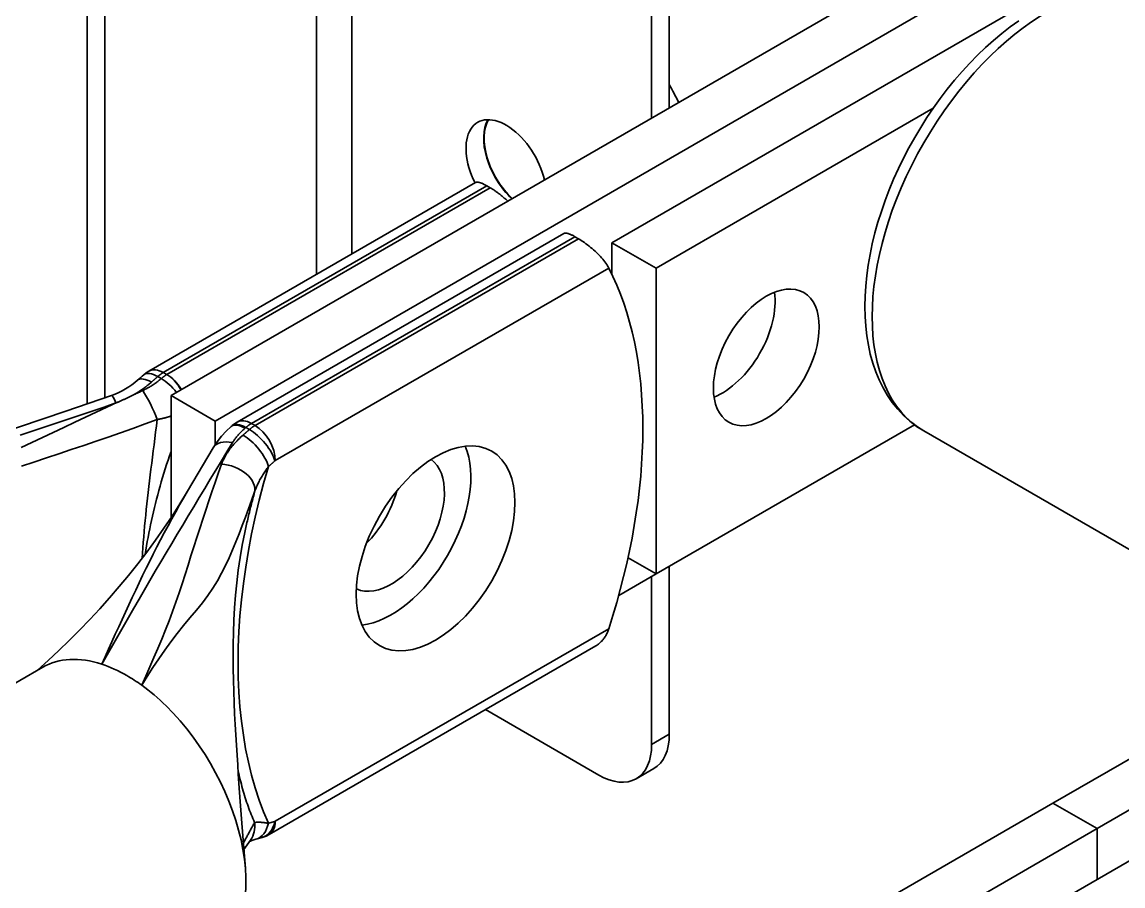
# Model space of a CAD drawing. Header units: millimetres. Extents: x -116965 to 323937, y 291661 to 566926.
# Drawn here: x -12147.3 to -12059, y 313642 to 313711.2 of the extents above; entities that cross this region are included whole.
import ezdxf

# ---------------------------------------------------------------- set-up
doc = ezdxf.new("R2010")
doc.units = ezdxf.units.MM
doc.layers.add('Visible Edges(Schneider)', color=7, linetype='Continuous', lineweight=35)
doc.layers.add('Visible Tangent Edges(Schneider)', color=7, linetype='Continuous', lineweight=35)

msp = doc.modelspace()

# ---------------------------------------------------------------- linework, layer by layer
at = {"layer": 'Visible Edges(Schneider)'}
for p, q in [((-12142.05606, 313680.631565), (-12142.05606, 313888.474233)), ((-12140.641847, 313681.118547), (-12140.641847, 313887.657736)), ((-12095.387013, 313704.354254), (-12095.387013, 313879.492771)), ((-12096.801226, 313703.537758), (-12096.801226, 313878.676274)), ((-12099.983207, 313693.535674), (-12006.924618, 313747.263076)), ((-12064.627868, 313722.113055), (-12135.338546, 313681.288226)), ((-12061.092334, 313720.071813), (-12131.803012, 313679.246984)), ((-12074.221891, 313704.326494), (-12096.447673, 313691.494433)), ((-12110.922487, 313698.36391), (-12137.107926, 313683.252307)), ((-12109.738209, 313697.943248), (-12110.021052, 313698.106547)), ((-12103.851419, 313694.281427), (-12130.035863, 313679.170399)), ((-12102.949984, 313694.024064), (-12102.667141, 313693.860765)), ((-12096.447673, 313691.494433), (-12099.983207, 313693.535674)), ((-12099.983207, 313690.999206), (-12099.983207, 313693.535674)), ((-12096.447673, 313666.999536), (-12096.447673, 313691.494433)), ((-12135.338546, 313681.288226), (-12135.338546, 313671.497032)), ((-12131.803012, 313679.246984), (-12135.338546, 313681.288226)), ((-12131.803012, 313679.246984), (-12131.803012, 313677.357173)), ((-12096.447673, 313666.999536), (-12075.73798, 313678.956282)), ((-12130.510259, 313678.81852), (-12130.440526, 313678.879827)), ((-12074.981421, 313678.460532), (-12053.061111, 313665.804835)), ((-12134.015629, 313673.624794), (-12131.957142, 313677.111398)), ((-12064.627868, 313648.628362), (-12020.787247, 313673.939756)), ((-12017.251714, 313671.898515), (-12061.092334, 313646.587121)), ((-12099.983207, 313620.050982), (-12013.71618, 313669.857274)), ((-12098.695147, 313668.297115), (-12096.447673, 313666.999536)), ((-12095.387013, 313654.139714), (-12095.387013, 313667.611908)), ((-12099.443417, 313665.269942), (-12096.447673, 313666.999536)), ((-12096.801226, 313653.323218), (-12096.801226, 313666.795411)), ((-12101.274763, 313661.226861), (-12127.460202, 313646.115258)), ((-12145.62188, 313659.512194), (-12180.977218, 313639.108647)), ((-12110.127314, 313656.118059), (-12101.043867, 313650.873728)), ((-12098.043867, 313650.576555), (-12096.629654, 313651.393052)), ((-12064.627868, 313648.628362), (-12135.338546, 313607.803533)), ((-12061.092334, 313646.587121), (-12064.627868, 313648.628362)), ((-12061.092334, 313646.587121), (-12131.803012, 313605.762292)), ((-12061.092334, 313642.504638), (-12061.092334, 313646.587121)), ((-12129.490391, 313644.901659), (-12128.95857, 313645.668862)), ((-12128.031698, 313645.875442), (-12128.541767, 313645.734261))]:
    msp.add_line(p, q, dxfattribs=at)
at = {"layer": 'Visible Edges(Schneider)', "flags": 128}
for points in [[(-12074.981421, 313678.460532), (-12075.554901, 313678.825485), (-12076.09595, 313679.238122), (-12076.602631, 313679.695368), (-12077.073001, 313680.194149), (-12077.505122, 313680.731392), (-12077.897245, 313681.303921), (-12078.249429, 313681.908403), (-12078.562225, 313682.542496), (-12078.836113, 313683.203983), (-12079.071571, 313683.890651), (-12079.269079, 313684.600281), (-12079.429175, 313685.330767), (-12079.552673, 313686.080704), (-12079.64017, 313686.848646), (-12079.692235, 313687.633097), (-12079.709431, 313688.432562), (-12079.692325, 313689.245547), (-12079.64148, 313690.070559), (-12079.557403, 313690.906125), (-12079.440575, 313691.750699), (-12079.291588, 313692.602626), (-12079.111032, 313693.460252), (-12078.899499, 313694.32192), (-12078.657581, 313695.185978), (-12078.38587, 313696.050769), (-12078.084982, 313696.914567), (-12077.755709, 313697.775578), (-12077.398907, 313698.63204), (-12077.015427, 313699.482193), (-12076.606125, 313700.324277), (-12076.171855, 313701.15653), (-12075.71347, 313701.977191), (-12075.231926, 313702.784469), (-12074.728309, 313703.576689), (-12074.203706, 313704.352217), (-12073.659208, 313705.109421), (-12073.095903, 313705.846667), (-12072.514881, 313706.562324), (-12071.917239, 313707.254757), (-12071.304167, 313707.922432), (-12070.676825, 313708.563975), (-12070.036355, 313709.17803), (-12069.383899, 313709.763241), (-12068.7206, 313710.31825), (-12068.047599, 313710.841699), (-12067.366036, 313711.332269)], [(-12110.021053, 313698.106546), (-12110.073244, 313698.136198), (-12110.124867, 313698.164557), (-12110.17581, 313698.191557), (-12110.225957, 313698.217139), (-12110.275204, 313698.241233), (-12110.323434, 313698.263779), (-12110.370538, 313698.284711), (-12110.416404, 313698.303965), (-12110.460924, 313698.321477), (-12110.503982, 313698.337183), (-12110.545469, 313698.351019), (-12110.585276, 313698.362922), (-12110.623338, 313698.372873), (-12110.659645, 313698.380902), (-12110.694176, 313698.387049), (-12110.726913, 313698.391354), (-12110.757845, 313698.393851), (-12110.786953, 313698.39458), (-12110.814217, 313698.39358), (-12110.839627, 313698.390885), (-12110.863161, 313698.386537), (-12110.884809, 313698.380569), (-12110.904547, 313698.373024), (-12110.92247, 313698.363893)], [(-12108.3419, 313696.874749), (-12108.395032, 313696.924845), (-12108.449268, 313696.975056), (-12108.504748, 313697.025506), (-12108.561349, 313697.076076), (-12108.618948, 313697.126648), (-12108.677419, 313697.177103), (-12108.736637, 313697.227327), (-12108.796483, 313697.277195), (-12108.856831, 313697.326593), (-12108.917556, 313697.375401), (-12108.978539, 313697.4235), (-12109.039651, 313697.470774), (-12109.100769, 313697.517106), (-12109.161766, 313697.562408), (-12109.22252, 313697.606609), (-12109.282909, 313697.649638), (-12109.342808, 313697.691427), (-12109.402102, 313697.731901), (-12109.460661, 313697.770995), (-12109.518365, 313697.808636), (-12109.575097, 313697.84475), (-12109.630728, 313697.879271), (-12109.685138, 313697.912128), (-12109.73821, 313697.943247)], [(-12102.949985, 313694.024063), (-12103.002177, 313694.053715), (-12103.053799, 313694.082074), (-12103.104742, 313694.109074), (-12103.154889, 313694.134656), (-12103.204136, 313694.158751), (-12103.252366, 313694.181296), (-12103.29947, 313694.202228), (-12103.345337, 313694.221482), (-12103.389856, 313694.238993), (-12103.432914, 313694.254701), (-12103.474402, 313694.268536), (-12103.514208, 313694.28044), (-12103.55227, 313694.290389), (-12103.588577, 313694.298418), (-12103.623108, 313694.304567), (-12103.655845, 313694.308871), (-12103.686777, 313694.311369), (-12103.715885, 313694.312098), (-12103.743149, 313694.311097), (-12103.76856, 313694.308401), (-12103.792093, 313694.304053), (-12103.813741, 313694.298087), (-12103.833479, 313694.290542), (-12103.851403, 313694.28141)], [(-12100.235866, 313691.508376), (-12100.284609, 313691.598292), (-12100.340738, 313691.692769), (-12100.403964, 313691.791214), (-12100.474013, 313691.893021), (-12100.550602, 313691.997592), (-12100.633448, 313692.104326), (-12100.722243, 313692.212625), (-12100.816395, 313692.321844), (-12100.915124, 313692.431298), (-12101.017666, 313692.540294), (-12101.123237, 313692.64815), (-12101.231073, 313692.754169), (-12101.340636, 313692.857894), (-12101.454652, 313692.961863), (-12101.573241, 313693.066157), (-12101.695312, 313693.169739), (-12101.819787, 313693.271565), (-12101.945575, 313693.370603), (-12102.071586, 313693.465832), (-12102.19673, 313693.556471), (-12102.319926, 313693.641907), (-12102.440111, 313693.721511), (-12102.556206, 313693.794671), (-12102.667142, 313693.860764)], [(-12140.102616, 313681.305523), (-12139.812043, 313681.414922), (-12139.525985, 313681.539362), (-12139.247056, 313681.67732), (-12138.977779, 313681.82698), (-12138.719359, 313681.987041), (-12138.472573, 313682.156431), (-12138.239115, 313682.333406), (-12138.020553, 313682.516061)], [(-12137.510693, 313682.963401), (-12137.325956, 313683.11089), (-12137.107926, 313683.252307)], [(-12154.937736, 313676.210254), (-12153.067544, 313676.888646), (-12151.199634, 313677.538853), (-12147.481751, 313678.796261), (-12143.783289, 313680.042726), (-12140.102616, 313681.305523)], [(-12138.351788, 313681.343564), (-12138.403249, 313681.31714), (-12138.454829, 313681.290861), (-12138.506529, 313681.264729), (-12138.55835, 313681.238745), (-12138.610291, 313681.212913), (-12138.66235, 313681.187234), (-12138.714527, 313681.161711), (-12138.766821, 313681.136345), (-12138.819231, 313681.111139), (-12138.871757, 313681.086095), (-12138.924398, 313681.061216), (-12138.977154, 313681.036503), (-12139.030025, 313681.011957), (-12139.08301, 313680.98758), (-12139.136111, 313680.963373), (-12139.189325, 313680.939337), (-12139.242654, 313680.915474), (-12139.296095, 313680.891785), (-12139.349649, 313680.868271), (-12139.403316, 313680.844935), (-12139.457094, 313680.821776), (-12139.510982, 313680.798797), (-12139.56498, 313680.775998), (-12139.619086, 313680.753379)], [(-12130.440526, 313678.879827), (-12130.255106, 313679.0281), (-12130.035863, 313679.170399)], [(-12131.957142, 313677.111398), (-12131.636759, 313677.596493), (-12131.286006, 313678.038074), (-12130.909497, 313678.443794), (-12130.510259, 313678.81852)], [(-12146.029207, 313659.277125), (-12145.175556, 313660.0576), (-12144.329873, 313660.854855), (-12143.493387, 313661.668613), (-12142.667327, 313662.498605), (-12141.852925, 313663.344553), (-12141.051409, 313664.206184), (-12140.264011, 313665.083222), (-12139.491959, 313665.975399), (-12138.736484, 313666.882435), (-12137.998816, 313667.804059), (-12137.280185, 313668.739998), (-12136.581821, 313669.689973), (-12135.904953, 313670.653715), (-12135.250812, 313671.630948), (-12134.620627, 313672.621399), (-12134.015629, 313673.624794)], [(-12129.426281, 313670.306097), (-12129.624614, 313669.307269), (-12129.795549, 313668.304172), (-12129.940619, 313667.298827), (-12130.061359, 313666.293247), (-12130.159301, 313665.289453), (-12130.23598, 313664.289462), (-12130.29293, 313663.295291), (-12130.331683, 313662.308957), (-12130.353774, 313661.332478), (-12130.360737, 313660.367874), (-12130.354105, 313659.417161), (-12130.33655, 313658.482746), (-12130.310924, 313657.566258), (-12130.278282, 313656.668165), (-12130.239666, 313655.78892), (-12130.196115, 313654.928978), (-12130.148671, 313654.088799), (-12130.098377, 313653.268836), (-12130.046271, 313652.469549), (-12129.993395, 313651.691392), (-12129.940792, 313650.934821), (-12129.888851, 313650.197407), (-12129.784831, 313648.761819), (-12129.6808, 313647.371043), (-12129.57703, 313646.016405), (-12129.473799, 313644.689229), (-12129.371237, 313643.381989)], [(-12101.274772, 313661.226883), (-12101.218772, 313661.260714), (-12101.163197, 313661.297167), (-12101.108155, 313661.336174), (-12101.053751, 313661.377667), (-12101.000088, 313661.421578), (-12100.947276, 313661.46784), (-12100.895419, 313661.516384), (-12100.84462, 313661.567144), (-12100.794985, 313661.620051), (-12100.746621, 313661.675038), (-12100.699632, 313661.732037), (-12100.654128, 313661.790979), (-12100.610183, 313661.85177), (-12100.567846, 313661.914267), (-12100.527157, 313661.978324), (-12100.48815, 313662.043799), (-12100.450864, 313662.110547), (-12100.415341, 313662.178422), (-12100.381614, 313662.247281), (-12100.349724, 313662.316978), (-12100.319712, 313662.387368), (-12100.291609, 313662.458309), (-12100.265462, 313662.529653), (-12100.241303, 313662.601259)], [(-12129.043798, 313645.547321), (-12128.964577, 313645.586328), (-12128.852337, 313645.633193), (-12128.710296, 313645.683567), (-12128.541767, 313645.734261)], [(-12128.031698, 313645.875442), (-12127.720193, 313645.984934), (-12127.460202, 313646.115258)]]:
    msp.add_lwpolyline(points, dxfattribs=at)
at = {"layer": 'Visible Edges(Schneider)'}
for centre, major_axis, ratio, start_param, end_param in [((-12108.468488, 313699.25115), (-2.275, 3.940416), 0.577350269, 4.227371017, 7.753011256), ((-12107.054275, 313700.067647), (-2.275, 3.940416), 0.577350269, 0.316051611, 2.05581429), ((-12107.054275, 313700.067647), (-2.25, 3.897114), 0.577350269, 0.301019273, 2.061679005), ((-12127.560371, 313661.287429), (21.25, 36.80608), 0.577350269, 5.068010183, 5.927129679), ((-12091.144372, 313686.391329), (3, 5.196152), 0.577350269, 3.7717299, 5.653048061), ((-12091.144372, 313686.391329), (-3, -5.196152), 0.577350269, 0.630137246, 2.511455408), ((-12299.795444, 313066.608089), (-890.10064, -983.042755), 0.244624244, 4.271588148, 4.272149878), ((-12117.660876, 313671.082018), (4.5, 7.794229), 0.577350269, 3.54530734, 5.879470621), ((-12117.660876, 313671.082018), (3, 5.196152), 0.577350269, 3.200552373, 6.224225588), ((-12121.19641, 313673.12326), (3, 5.196152), 0.577350269, 4.293020481, 5.13175748), ((-12138.874079, 313647.819581), (-6.7478, 11.692613), 0.577475664, 5.710286433, 6.283185307), ((-12138.874079, 313647.819581), (-6.7478, 11.692613), 0.577475664, 5.497895774, 5.710286433), ((-12138.874079, 313647.819581), (-6.7478, 11.692613), 0.577475664, 5.373540779, 5.497895774), ((-12138.874079, 313647.819581), (-6.7478, 11.692613), 0.577475664, 5.162100655, 5.373540779), ((-12138.874079, 313647.819581), (6.7478, -11.692613), 0.577475664, 0, 2.020508002), ((-12101.043867, 313655.772708), (3, -5.196152), 0.577350269, 5.497787144, 7.068583471), ((-12099.629654, 313656.589204), (3, -5.196152), 0.577350269, 0, 0.785398163)]:
    msp.add_ellipse(centre, major_axis=major_axis, ratio=ratio, start_param=start_param, end_param=end_param, dxfattribs=at)
for centre, major_axis in [((-12087.608838, 313684.350088), (3, 5.196152)), ((-12114.125343, 313669.040777), (4.5, 7.794229))]:
    msp.add_ellipse(centre, major_axis=major_axis, ratio=0.577350269, dxfattribs=at)
at = {"layer": 'Visible Tangent Edges(Schneider)'}
for p, q in [((-12123.671284, 313691.006586), (-12123.671284, 313897.455695)), ((-12120.842857, 313897.455695), (-12120.842857, 313692.63887)), ((-12135.957948, 313683.138379), (-12110.021052, 313698.106547)), ((-12109.738209, 313697.943248), (-12135.66135, 313682.983018)), ((-12128.885884, 313679.05647), (-12102.949984, 313694.024064)), ((-12102.667141, 313693.860765), (-12128.603689, 313678.892797)), ((-12126.977697, 313676.07568), (-12100.235867, 313691.508376)), ((-12136.402818, 313682.816015), (-12136.120279, 313682.652619)), ((-12135.675077, 313682.975135), (-12135.957948, 313683.138379)), ((-12135.66135, 313682.983018), (-12135.675077, 313682.975135)), ((-12129.404567, 313678.671519), (-12129.334316, 313678.732639)), ((-12100.241304, 313662.601258), (-12126.983482, 313647.168362)), ((-12095.387013, 313654.139714), (-12096.801226, 313653.323218)), ((-12127.019067, 313647.15308), (-12127.528629, 313647.012039))]:
    msp.add_line(p, q, dxfattribs=at)
at = {"layer": 'Visible Tangent Edges(Schneider)', "flags": 128}
for points in [[(-12136.120279, 313682.652619), (-12136.174352, 313682.606656), (-12136.229149, 313682.561082), (-12136.28466, 313682.515915), (-12136.340876, 313682.471174), (-12136.397786, 313682.426876), (-12136.455382, 313682.38304), (-12136.513652, 313682.339682), (-12136.572588, 313682.296823), (-12136.632166, 313682.254485), (-12136.69238, 313682.212687), (-12136.753232, 313682.171441), (-12136.814725, 313682.130757), (-12136.876859, 313682.090648), (-12136.939639, 313682.051126), (-12137.003066, 313682.012203), (-12137.067142, 313681.97389), (-12137.131867, 313681.936209), (-12137.197225, 313681.899183), (-12137.263202, 313681.862842), (-12137.329782, 313681.82721), (-12137.396949, 313681.792314), (-12137.464687, 313681.75818), (-12137.532981, 313681.724836), (-12137.601815, 313681.692307)], [(-12136.912143, 313682.36826), (-12136.89093, 313682.386942), (-12136.869715, 313682.405622), (-12136.8485, 313682.424299), (-12136.827285, 313682.442974), (-12136.806068, 313682.461647), (-12136.784851, 313682.480317), (-12136.763632, 313682.498985), (-12136.742414, 313682.517651), (-12136.721194, 313682.536315), (-12136.699974, 313682.554976), (-12136.678753, 313682.573635), (-12136.657531, 313682.592292), (-12136.636309, 313682.610947), (-12136.615086, 313682.6296), (-12136.593862, 313682.648251), (-12136.572637, 313682.666899), (-12136.551412, 313682.685546), (-12136.530187, 313682.70419), (-12136.50896, 313682.722832), (-12136.487733, 313682.741473), (-12136.466505, 313682.760111), (-12136.445276, 313682.778748), (-12136.424048, 313682.797382), (-12136.402818, 313682.816015)], [(-12136.402818, 313682.816015), (-12136.384667, 313682.831818), (-12136.366463, 313682.847429), (-12136.34821, 313682.862848), (-12136.32991, 313682.878071), (-12136.311566, 313682.893096), (-12136.293181, 313682.907921), (-12136.274758, 313682.922541), (-12136.256301, 313682.936956), (-12136.237813, 313682.951162), (-12136.219298, 313682.965156), (-12136.200756, 313682.978939), (-12136.182189, 313682.992508), (-12136.163597, 313683.005865), (-12136.14498, 313683.019008), (-12136.12634, 313683.031938), (-12136.107678, 313683.044652), (-12136.088994, 313683.05715), (-12136.070296, 313683.069429), (-12136.051584, 313683.081486), (-12136.032863, 313683.09332), (-12136.014135, 313683.104928), (-12135.995405, 313683.116308), (-12135.976675, 313683.127459), (-12135.957948, 313683.138379)], [(-12135.675077, 313682.975135), (-12135.693777, 313682.964227), (-12135.712487, 313682.953086), (-12135.731205, 313682.941712), (-12135.749925, 313682.930108), (-12135.768648, 313682.918274), (-12135.787367, 313682.906213), (-12135.80608, 313682.893927), (-12135.824786, 313682.881416), (-12135.843478, 313682.868684), (-12135.862156, 313682.855731), (-12135.880816, 313682.842561), (-12135.899454, 313682.829175), (-12135.918067, 313682.815577), (-12135.936652, 313682.801767), (-12135.955207, 313682.787748), (-12135.973726, 313682.773523), (-12135.992209, 313682.759095), (-12136.01065, 313682.744465), (-12136.029049, 313682.729637), (-12136.0474, 313682.714613), (-12136.065702, 313682.699397), (-12136.083951, 313682.683991), (-12136.102144, 313682.668397), (-12136.120279, 313682.652619)], [(-12138.351788, 313681.343565), (-12138.286093, 313681.381302), (-12138.220912, 313681.419496), (-12138.15623, 313681.458148), (-12138.092013, 313681.497275), (-12138.028239, 313681.536883), (-12137.964914, 313681.576967), (-12137.902051, 313681.617513), (-12137.839658, 313681.658513), (-12137.777744, 313681.699956), (-12137.716318, 313681.741834), (-12137.655389, 313681.784136), (-12137.594963, 313681.826854), (-12137.535051, 313681.869977), (-12137.475659, 313681.913496), (-12137.416796, 313681.9574), (-12137.35847, 313682.00168), (-12137.300691, 313682.046326), (-12137.243465, 313682.091327), (-12137.1868, 313682.136675), (-12137.130704, 313682.182359), (-12137.075182, 313682.228369), (-12137.020244, 313682.274696), (-12136.965895, 313682.321329), (-12136.912143, 313682.36826)], [(-12137.601815, 313681.692307), (-12137.633067, 313681.677783), (-12137.664319, 313681.663259), (-12137.695571, 313681.648733), (-12137.726822, 313681.634208), (-12137.758073, 313681.619681), (-12137.789324, 313681.605154), (-12137.820574, 313681.590626), (-12137.851824, 313681.576098), (-12137.883074, 313681.561569), (-12137.914323, 313681.547039), (-12137.945572, 313681.532509), (-12137.976821, 313681.517979), (-12138.00807, 313681.503447), (-12138.039318, 313681.488915), (-12138.070567, 313681.474383), (-12138.101814, 313681.459849), (-12138.133062, 313681.445316), (-12138.164309, 313681.430781), (-12138.195556, 313681.416247), (-12138.226803, 313681.401711), (-12138.258049, 313681.387175), (-12138.289295, 313681.372638), (-12138.320541, 313681.358101), (-12138.351787, 313681.343563)], [(-12147.443682, 313678.107502), (-12146.479039, 313678.4265), (-12145.515162, 313678.746584), (-12144.552132, 313679.068049), (-12143.590041, 313679.391207), (-12142.628985, 313679.716367), (-12141.669029, 313680.043756), (-12140.710198, 313680.373461), (-12139.752518, 313680.705589)], [(-12139.619085, 313680.753378), (-12140.479408, 313680.352191), (-12141.339633, 313679.950704), (-12142.19981, 313679.548983), (-12143.059987, 313679.147094), (-12143.920215, 313678.745104), (-12144.780545, 313678.343077), (-12145.641035, 313677.941095), (-12146.501742, 313677.539235), (-12147.362693, 313677.137529)], [(-12139.752518, 313680.705589), (-12139.746941, 313680.707534), (-12139.741366, 313680.709483), (-12139.735792, 313680.711436), (-12139.730219, 313680.713393), (-12139.724648, 313680.715354), (-12139.719078, 313680.717319), (-12139.71351, 313680.719288), (-12139.707944, 313680.721262), (-12139.702379, 313680.723239), (-12139.696815, 313680.72522), (-12139.691253, 313680.727206), (-12139.685692, 313680.729195), (-12139.680133, 313680.731189), (-12139.674576, 313680.733186), (-12139.66902, 313680.735188), (-12139.663466, 313680.737193), (-12139.657913, 313680.739202), (-12139.652361, 313680.741216), (-12139.646811, 313680.743233), (-12139.641263, 313680.745255), (-12139.635717, 313680.74728), (-12139.630172, 313680.74931), (-12139.624628, 313680.751343), (-12139.619086, 313680.75338)], [(-12147.326134, 313675.633646), (-12146.325354, 313675.963671), (-12145.326044, 313676.293842), (-12144.328605, 313676.624777), (-12143.333447, 313676.957186), (-12142.340846, 313677.291791), (-12141.350939, 313677.629051), (-12140.363858, 313677.96942), (-12139.379738, 313678.313352), (-12138.398616, 313678.661173), (-12137.420367, 313679.012954), (-12136.444873, 313679.368765)], [(-12136.444548, 313679.368756), (-12136.509541, 313678.854421), (-12136.574199, 313678.346066), (-12136.638292, 313677.84328), (-12136.70159, 313677.345652), (-12136.763979, 313676.852877), (-12136.825386, 313676.364821), (-12136.885707, 313675.881361), (-12136.944836, 313675.402371), (-12137.002667, 313674.927729), (-12137.059096, 313674.45731), (-12137.114025, 313673.991002), (-12137.167377, 313673.528729), (-12137.219075, 313673.070406), (-12137.269039, 313672.615949), (-12137.317186, 313672.165322), (-12137.363461, 313671.718317), (-12137.407838, 313671.274393), (-12137.45027, 313670.833196), (-12137.490686, 313670.394659), (-12137.529016, 313669.958734), (-12137.565191, 313669.525374), (-12137.599139, 313669.094532), (-12137.630786, 313668.666161), (-12137.66008, 313668.240224)], [(-12136.444873, 313679.368765), (-12136.396057, 313679.377932), (-12136.347463, 313679.387311), (-12136.299094, 313679.396901), (-12136.25095, 313679.406699), (-12136.203034, 313679.416703), (-12136.155347, 313679.42691), (-12136.107893, 313679.437317), (-12136.060672, 313679.447923), (-12136.013688, 313679.458724), (-12135.966941, 313679.469719), (-12135.920434, 313679.480904), (-12135.874168, 313679.492277), (-12135.828146, 313679.503835), (-12135.78237, 313679.515577), (-12135.736841, 313679.527499), (-12135.691562, 313679.539599), (-12135.646535, 313679.551875), (-12135.601761, 313679.564324), (-12135.557242, 313679.576944), (-12135.51298, 313679.589731), (-12135.468975, 313679.602684), (-12135.425226, 313679.615802), (-12135.381732, 313679.629082), (-12135.338493, 313679.642524)], [(-12129.334316, 313678.732639), (-12129.31602, 313678.748533), (-12129.297677, 313678.764227), (-12129.27929, 313678.779721), (-12129.26086, 313678.795014), (-12129.242388, 313678.810103), (-12129.223876, 313678.824989), (-12129.205327, 313678.839669), (-12129.18674, 313678.854142), (-12129.168118, 313678.868408), (-12129.149462, 313678.882466), (-12129.130773, 313678.896315), (-12129.112054, 313678.90995), (-12129.093306, 313678.923373), (-12129.07453, 313678.936583), (-12129.05573, 313678.949577), (-12129.036907, 313678.962353), (-12129.018062, 313678.974909), (-12128.999202, 313678.987244), (-12128.980329, 313678.999353), (-12128.961446, 313679.011238), (-12128.942558, 313679.022893), (-12128.923666, 313679.034318), (-12128.904773, 313679.04551), (-12128.885884, 313679.05647)], [(-12128.603689, 313678.892797), (-12128.615454, 313678.899613), (-12128.627218, 313678.906429), (-12128.638982, 313678.913246), (-12128.650745, 313678.920063), (-12128.662507, 313678.92688), (-12128.674269, 313678.933698), (-12128.68603, 313678.940516), (-12128.697791, 313678.947334), (-12128.709551, 313678.954152), (-12128.721311, 313678.960971), (-12128.73307, 313678.96779), (-12128.744828, 313678.97461), (-12128.756586, 313678.98143), (-12128.768344, 313678.98825), (-12128.7801, 313678.995071), (-12128.791856, 313679.001891), (-12128.803612, 313679.008713), (-12128.815367, 313679.015534), (-12128.827121, 313679.022356), (-12128.838875, 313679.029178), (-12128.850628, 313679.036001), (-12128.862381, 313679.042824), (-12128.874133, 313679.049647), (-12128.885884, 313679.05647)], [(-12129.565189, 313678.121596), (-12129.663641, 313678.034667), (-12129.760281, 313677.94655), (-12129.855032, 313677.857289), (-12129.947816, 313677.766928), (-12130.038555, 313677.675514), (-12130.127172, 313677.583094), (-12130.213593, 313677.489723), (-12130.297742, 313677.395448), (-12130.379546, 313677.300322), (-12130.458933, 313677.204393), (-12130.535828, 313677.107722), (-12130.610181, 313677.010334), (-12130.682038, 313676.912118), (-12130.751363, 313676.813057), (-12130.818054, 313676.71322), (-12130.882008, 313676.612679), (-12130.943132, 313676.511509), (-12131.001333, 313676.409778), (-12131.05652, 313676.307562), (-12131.1086, 313676.204936), (-12131.157487, 313676.10197), (-12131.203102, 313675.998738), (-12131.245366, 313675.895314), (-12131.284203, 313675.791766)], [(-12130.40879, 313677.518116), (-12130.377106, 313677.569368), (-12130.344366, 313677.620418), (-12130.310596, 313677.671249), (-12130.275824, 313677.721852), (-12130.240078, 313677.772209), (-12130.203384, 313677.82231), (-12130.165769, 313677.872142), (-12130.12726, 313677.92169), (-12130.087884, 313677.970942), (-12130.047672, 313678.019876), (-12130.00664, 313678.068498), (-12129.96479, 313678.116819), (-12129.922126, 313678.164848), (-12129.878667, 313678.212581), (-12129.834432, 313678.260006), (-12129.789439, 313678.307116), (-12129.74371, 313678.353899), (-12129.697262, 313678.400349), (-12129.650116, 313678.446456), (-12129.60229, 313678.49221), (-12129.553803, 313678.537602), (-12129.504675, 313678.582623), (-12129.454924, 313678.627265), (-12129.404567, 313678.671519)], [(-12129.050195, 313678.569953), (-12129.0716, 313678.551283), (-12129.09301, 313678.53261), (-12129.114425, 313678.513936), (-12129.135845, 313678.495263), (-12129.157268, 313678.476589), (-12129.178697, 313678.457913), (-12129.20013, 313678.439238), (-12129.221567, 313678.420561), (-12129.24301, 313678.401882), (-12129.264456, 313678.383204), (-12129.285908, 313678.364525), (-12129.307364, 313678.345845), (-12129.328824, 313678.327164), (-12129.350289, 313678.308479), (-12129.371758, 313678.289796), (-12129.393232, 313678.271112), (-12129.414711, 313678.252426), (-12129.436194, 313678.233739), (-12129.457682, 313678.215052), (-12129.479174, 313678.196363), (-12129.500671, 313678.177673), (-12129.522172, 313678.158982), (-12129.543678, 313678.140289), (-12129.565189, 313678.121596)], [(-12129.334316, 313678.732639), (-12129.322471, 313678.725867), (-12129.310628, 313678.719095), (-12129.298784, 313678.712323), (-12129.286941, 313678.70555), (-12129.275099, 313678.698777), (-12129.263257, 313678.692002), (-12129.251416, 313678.685226), (-12129.239575, 313678.678452), (-12129.227734, 313678.671674), (-12129.215895, 313678.664898), (-12129.204055, 313678.658121), (-12129.192217, 313678.651342), (-12129.180379, 313678.644563), (-12129.168541, 313678.637783), (-12129.156704, 313678.631003), (-12129.144868, 313678.624223), (-12129.133032, 313678.617442), (-12129.121196, 313678.61066), (-12129.109361, 313678.603876), (-12129.097527, 313678.597093), (-12129.085693, 313678.59031), (-12129.07386, 313678.583526), (-12129.062027, 313678.576739), (-12129.050195, 313678.569953)], [(-12128.603689, 313678.892797), (-12128.622496, 313678.881863), (-12128.641305, 313678.870696), (-12128.660115, 313678.859298), (-12128.678921, 313678.847673), (-12128.697722, 313678.83582), (-12128.716512, 313678.823743), (-12128.735291, 313678.811441), (-12128.754052, 313678.79892), (-12128.772794, 313678.78618), (-12128.791513, 313678.773225), (-12128.810207, 313678.760057), (-12128.828875, 313678.746674), (-12128.847513, 313678.73308), (-12128.866121, 313678.719275), (-12128.884697, 313678.705262), (-12128.90324, 313678.691042), (-12128.921747, 313678.676616), (-12128.940218, 313678.661984), (-12128.958651, 313678.647149), (-12128.977045, 313678.632111), (-12128.995398, 313678.616871), (-12129.013708, 313678.60143), (-12129.031974, 313678.58579), (-12129.050195, 313678.569953)], [(-12140.884312, 313659.757551), (-12140.461417, 313660.506858), (-12140.037247, 313661.255362), (-12139.611781, 313662.003054), (-12139.184999, 313662.749926), (-12138.756883, 313663.495971), (-12138.327412, 313664.241179), (-12137.896567, 313664.985544), (-12137.464327, 313665.729058), (-12137.030671, 313666.471709), (-12136.595606, 313667.213487), (-12136.159208, 313667.954403), (-12135.721557, 313668.694474), (-12135.282734, 313669.433713), (-12134.842821, 313670.172136), (-12134.4019, 313670.909761), (-12133.960051, 313671.646599), (-12133.517383, 313672.382677), (-12133.074069, 313673.118046), (-12132.630255, 313673.852756), (-12132.186089, 313674.586852), (-12131.741716, 313675.320383), (-12131.297283, 313676.0534), (-12130.85293, 313676.785959), (-12130.40879, 313677.518116)], [(-12137.406977, 313668.57192), (-12137.354872, 313668.907749), (-12137.299689, 313669.244536), (-12137.241445, 313669.582207), (-12137.180167, 313669.920688), (-12137.115879, 313670.259906), (-12137.048605, 313670.599791), (-12136.978366, 313670.940269), (-12136.905188, 313671.28127), (-12136.829094, 313671.62272), (-12136.750095, 313671.964625), (-12136.668161, 313672.307126), (-12136.583259, 313672.650375), (-12136.495392, 313672.994354), (-12136.404585, 313673.338957), (-12136.310854, 313673.684116), (-12136.214215, 313674.029761), (-12136.114687, 313674.375824), (-12136.012286, 313674.722236), (-12135.907032, 313675.068928), (-12135.79894, 313675.415831), (-12135.688029, 313675.762877), (-12135.574315, 313676.109997), (-12135.457816, 313676.457122), (-12135.338548, 313676.804183)], [(-12131.284203, 313675.791766), (-12131.545085, 313675.057428), (-12131.801873, 313674.323037), (-12132.054718, 313673.588517), (-12132.303754, 313672.853783), (-12132.549262, 313672.118729), (-12132.791629, 313671.383235), (-12133.031238, 313670.647184), (-12133.268444, 313669.910442), (-12133.503057, 313669.172643), (-12133.736365, 313668.433749), (-12133.970281, 313667.693915), (-12134.206715, 313666.953288), (-12134.447578, 313666.212015), (-12134.69478, 313665.470246), (-12134.950233, 313664.728133), (-12135.216036, 313663.985952), (-12135.493961, 313663.244504), (-12135.783113, 313662.50387), (-12136.082317, 313661.764004), (-12136.390398, 313661.024865), (-12136.706181, 313660.286412), (-12137.028491, 313659.548605), (-12137.356153, 313658.8114), (-12137.687993, 313658.074754)], [(-12127.528905, 313647.012758), (-12127.91527, 313647.92124), (-12128.269126, 313648.864773), (-12128.590199, 313649.842653), (-12128.878116, 313650.853906), (-12129.132355, 313651.896401), (-12129.352761, 313652.968167), (-12129.539203, 313654.067275), (-12129.691552, 313655.191798), (-12129.809688, 313656.339797), (-12129.893712, 313657.509191), (-12129.943857, 313658.697904), (-12129.960344, 313659.903884), (-12129.943334, 313661.129154), (-12129.892659, 313662.375965), (-12129.808083, 313663.642529), (-12129.689476, 313664.926941), (-12129.53672, 313666.227278), (-12129.349817, 313667.541519), (-12129.128934, 313668.867571), (-12128.874245, 313670.20334), (-12128.585959, 313671.546632), (-12128.264584, 313672.894752), (-12127.910441, 313674.246424), (-12127.523777, 313675.600697)], [(-12128.635476, 313673.562582), (-12128.607613, 313673.646117), (-12128.577853, 313673.730158), (-12128.546234, 313673.814643), (-12128.512797, 313673.899516), (-12128.477582, 313673.984715), (-12128.440633, 313674.070177), (-12128.401999, 313674.155839), (-12128.361727, 313674.241634), (-12128.319864, 313674.327503), (-12128.276461, 313674.413374), (-12128.231572, 313674.49919), (-12128.18525, 313674.584881), (-12128.137509, 313674.670458), (-12128.088307, 313674.756021), (-12128.037667, 313674.841542), (-12127.985629, 313674.926972), (-12127.932228, 313675.012262), (-12127.877503, 313675.097368), (-12127.821492, 313675.182242), (-12127.764235, 313675.266838), (-12127.705773, 313675.351106), (-12127.646145, 313675.435004), (-12127.585395, 313675.518487), (-12127.523563, 313675.601512)], [(-12127.523563, 313675.601512), (-12127.502308, 313675.620204), (-12127.481052, 313675.638897), (-12127.459796, 313675.657588), (-12127.43854, 313675.676277), (-12127.417284, 313675.694966), (-12127.396027, 313675.713651), (-12127.37477, 313675.732337), (-12127.353513, 313675.751021), (-12127.332255, 313675.769705), (-12127.310997, 313675.788387), (-12127.289739, 313675.807067), (-12127.268481, 313675.825746), (-12127.247222, 313675.844425), (-12127.225963, 313675.863102), (-12127.204704, 313675.881779), (-12127.183445, 313675.900454), (-12127.162185, 313675.919128), (-12127.140925, 313675.937802), (-12127.119665, 313675.956473), (-12127.098405, 313675.975145), (-12127.077144, 313675.993815), (-12127.055883, 313676.012484), (-12127.034623, 313676.031152), (-12127.013362, 313676.04982)], [(-12127.013362, 313676.04982), (-12127.011906, 313676.051089), (-12127.010447, 313676.052341), (-12127.008985, 313676.053577), (-12127.007519, 313676.054798), (-12127.00605, 313676.056002), (-12127.004577, 313676.057191), (-12127.003102, 313676.058364), (-12127.001624, 313676.059518), (-12127.000142, 313676.060657), (-12126.998659, 313676.06178), (-12126.997172, 313676.062885), (-12126.995684, 313676.063974), (-12126.994192, 313676.065045), (-12126.9927, 313676.066101), (-12126.991204, 313676.067139), (-12126.989707, 313676.068159), (-12126.988209, 313676.069162), (-12126.986709, 313676.070148), (-12126.985208, 313676.071116), (-12126.983706, 313676.072064), (-12126.982204, 313676.072995), (-12126.980701, 313676.073909), (-12126.979199, 313676.074803), (-12126.977697, 313676.07568)], [(-12134.015512, 313673.624768), (-12134.335751, 313673.074408), (-12134.652138, 313672.522322), (-12134.964591, 313671.968282), (-12135.273028, 313671.412054), (-12135.577386, 313670.85333), (-12135.877829, 313670.291994), (-12136.174586, 313669.728023), (-12136.467882, 313669.161395), (-12136.757946, 313668.592082), (-12137.045004, 313668.020061), (-12137.329281, 313667.445307), (-12137.611008, 313666.8678), (-12137.890408, 313666.287512), (-12138.167767, 313665.704464), (-12138.443511, 313665.118884), (-12138.717851, 313664.530919), (-12138.990971, 313663.940705), (-12139.26306, 313663.348375), (-12139.534301, 313662.754068), (-12139.804881, 313662.157914), (-12140.074986, 313661.560051), (-12140.344803, 313660.960613), (-12140.614516, 313660.359734), (-12140.884312, 313659.757551)], [(-12137.687993, 313658.074754), (-12137.243049, 313658.784963), (-12136.784877, 313659.491086), (-12136.314519, 313660.190288), (-12135.833021, 313660.879729), (-12135.341426, 313661.556576), (-12134.84078, 313662.217987), (-12134.332128, 313662.861129), (-12133.816514, 313663.483164), (-12133.300887, 313664.083553), (-12132.822916, 313664.67651), (-12132.385853, 313665.26735), (-12131.985799, 313665.85895), (-12131.618853, 313666.454191), (-12131.281116, 313667.055943), (-12130.96869, 313667.667086), (-12130.677672, 313668.290497), (-12130.402596, 313668.926348), (-12130.137267, 313669.570064), (-12129.879417, 313670.220906), (-12129.626886, 313670.878276), (-12129.377514, 313671.541573), (-12129.1297, 313672.210293), (-12128.882661, 313672.884087), (-12128.635476, 313673.562582)], [(-12128.635713, 313673.5611), (-12128.672547, 313673.425394), (-12128.709043, 313673.289678), (-12128.7452, 313673.153958), (-12128.781018, 313673.018234), (-12128.816497, 313672.882507), (-12128.851638, 313672.746782), (-12128.88644, 313672.611058), (-12128.920903, 313672.475339), (-12128.955028, 313672.339626), (-12128.988813, 313672.203921), (-12129.022261, 313672.068227), (-12129.05537, 313671.932546), (-12129.08814, 313671.796879), (-12129.120572, 313671.661228), (-12129.152665, 313671.525595), (-12129.18442, 313671.389984), (-12129.215837, 313671.254395), (-12129.246915, 313671.11883), (-12129.277655, 313670.983293), (-12129.308057, 313670.847785), (-12129.338121, 313670.712306), (-12129.367846, 313670.57686), (-12129.397233, 313670.441454), (-12129.426279, 313670.306098)], [(-12129.963076, 313651.256242), (-12129.921596, 313651.066396), (-12129.878936, 313650.877785), (-12129.835092, 313650.690424), (-12129.790062, 313650.504323), (-12129.743844, 313650.319498), (-12129.696435, 313650.13596), (-12129.647834, 313649.953724), (-12129.598037, 313649.7728), (-12129.547044, 313649.593204), (-12129.49485, 313649.414947), (-12129.441455, 313649.238043), (-12129.386855, 313649.062505), (-12129.33105, 313648.888349), (-12129.274046, 313648.7156), (-12129.215843, 313648.544265), (-12129.156442, 313648.374347), (-12129.095843, 313648.205849), (-12129.034044, 313648.038771), (-12128.971048, 313647.873119), (-12128.906852, 313647.708894), (-12128.841458, 313647.546099), (-12128.774865, 313647.384736), (-12128.707073, 313647.224809), (-12128.638082, 313647.066321)], [(-12126.983482, 313647.168362), (-12126.98498, 313647.167507), (-12126.986478, 313647.166669), (-12126.987977, 313647.165851), (-12126.989475, 313647.16505), (-12126.990972, 313647.164268), (-12126.992469, 313647.163506), (-12126.993965, 313647.162762), (-12126.995459, 313647.162037), (-12126.996952, 313647.161331), (-12126.998443, 313647.160644), (-12126.999932, 313647.159977), (-12127.001419, 313647.159329), (-12127.002904, 313647.158701), (-12127.004387, 313647.158092), (-12127.005868, 313647.157502), (-12127.007347, 313647.156931), (-12127.008824, 313647.15638), (-12127.010297, 313647.155849), (-12127.011768, 313647.155338), (-12127.013235, 313647.154847), (-12127.014699, 313647.154375), (-12127.016159, 313647.153923), (-12127.017615, 313647.153492), (-12127.019067, 313647.15308)], [(-12128.637855, 313647.065296), (-12128.67506, 313646.998868), (-12128.712246, 313646.9323), (-12128.749416, 313646.865593), (-12128.786574, 313646.798745), (-12128.823721, 313646.731753), (-12128.860861, 313646.664617), (-12128.897996, 313646.597335), (-12128.935131, 313646.529906), (-12128.972267, 313646.462328), (-12129.009408, 313646.394601), (-12129.046556, 313646.326721), (-12129.083715, 313646.25869), (-12129.120887, 313646.190503), (-12129.158075, 313646.122162), (-12129.195283, 313646.053663), (-12129.232513, 313645.985006), (-12129.269769, 313645.916188), (-12129.307052, 313645.84721), (-12129.344367, 313645.778069), (-12129.381715, 313645.708764), (-12129.419094, 313645.639294), (-12129.4565, 313645.569657), (-12129.493942, 313645.499852), (-12129.531427, 313645.429877)], [(-12127.528629, 313647.012039), (-12127.59033, 313647.022358), (-12127.65095, 313647.032036), (-12127.710448, 313647.041064), (-12127.768782, 313647.049431), (-12127.825911, 313647.057129), (-12127.881795, 313647.064148), (-12127.936393, 313647.070479), (-12127.989667, 313647.076115), (-12128.041579, 313647.081047), (-12128.092092, 313647.085267), (-12128.141169, 313647.08877), (-12128.188786, 313647.091547), (-12128.234983, 313647.093594), (-12128.27975, 313647.094904), (-12128.323032, 313647.095463), (-12128.364777, 313647.09526), (-12128.404937, 313647.094287), (-12128.443463, 313647.092535), (-12128.480312, 313647.089997), (-12128.515435, 313647.086665), (-12128.548789, 313647.082532), (-12128.580336, 313647.077595), (-12128.610037, 313647.071851), (-12128.637855, 313647.065296)]]:
    msp.add_lwpolyline(points, dxfattribs=at)
at = {"layer": 'Visible Tangent Edges(Schneider)'}
for centre, major_axis, ratio, start_param, end_param in [((-12064.981421, 313695.78104), (-10, -17.320508), 0.577350269, 3.141592654, 6.283185307), ((-12105.640061, 313700.884144), (-10, 17.320508), 0.577350269, 4.606123076, 4.686752749), ((-12135.958301, 313681.260233), (-1.149625, 1.992075), 0.577475664, 5.497895774, 6.283185307), ((-12136.503507, 313680.787313), (-1.517046, 1.728749), 0.413510219, 5.39888856, 6.283185307), ((-12135.993887, 313681.234442), (-1.516806, 1.728959), 0.413650533, 5.399319847, 6.283185307), ((-12135.711394, 313681.071388), (1.496977, -1.746156), 0.405663778, 1.495578075, 2.2622399), ((-12135.675431, 313681.096989), (1.141, -1.997027), 0.574578339, 1.572160257, 2.358794063), ((-12135.661703, 313681.104872), (-1.149625, 1.992075), 0.577475664, 4.711284978, 5.497895774), ((-12137.19436, 313680.114745), (0.964935, -2.087798), 0.177023642, 1.125055024, 2.341914319), ((-12139.347754, 313679.132925), (-0.754863, 2.172598), 0.081876084, 5.492910561, 6.283185307), ((-12128.991503, 313677.091274), (-1.518757, 1.727246), 0.412508596, 5.399826709, 6.283185307), ((-12128.922018, 313677.152363), (-1.518508, 1.727464), 0.412654041, 5.399614395, 6.283185307), ((-12128.886238, 313677.178324), (-1.149625, 1.992075), 0.577475664, 5.497895774, 6.283185307), ((-12129.149908, 313676.540483), (-1.518971, 1.727057), 0.412382605, 3.827980186, 5.400965396), ((-12128.639707, 313676.988791), (1.517495, -1.728355), 0.413247822, 0.686740398, 2.257966306), ((-12128.604043, 313677.014651), (1.149625, -1.992075), 0.577475664, 0.785506794, 2.35630312), ((-12129.979396, 313675.937293), (-1.977746, 1.174105), 0.576847829, 5.249197304, 6.283185307), ((-12130.837969, 313674.20817), (2.168706, -0.765974), 0.641661924, 0.084640609, 1.995705999), ((-12128.645412, 313648.092051), (0.613714, -2.216609), 0.704139792, 0, 0.949456274), ((-12128.609828, 313648.107333), (1.149625, -1.992075), 0.577475664, 0, 0.785506794), ((-12130.840312, 313646.991378), (1.881742, -1.322516), 0.895740717, 0, 0.699799498), ((-12129.154975, 313647.95101), (0.613208, -2.216749), 0.704222161, 0, 0.949617007)]:
    msp.add_ellipse(centre, major_axis=major_axis, ratio=ratio, start_param=start_param, end_param=end_param, dxfattribs=at)

doc.saveas('drawing.dxf')
